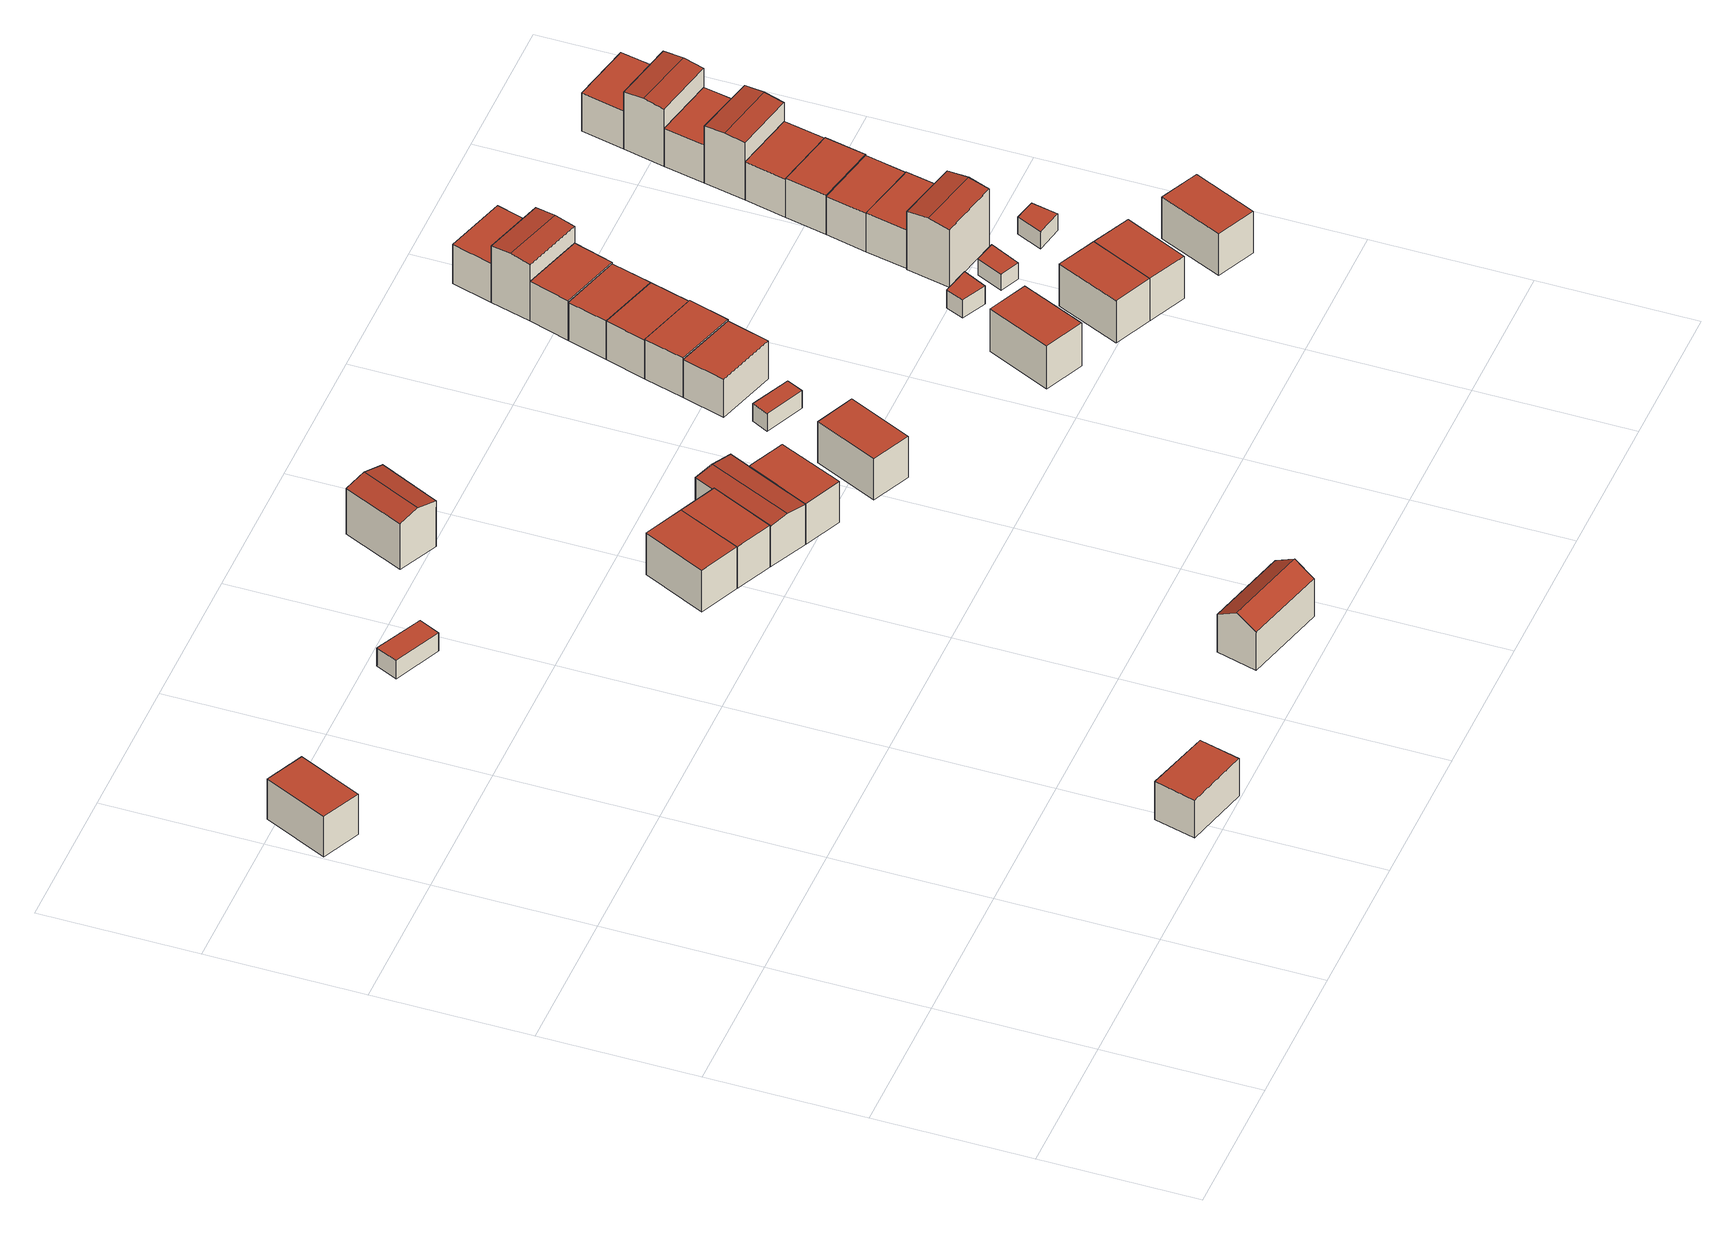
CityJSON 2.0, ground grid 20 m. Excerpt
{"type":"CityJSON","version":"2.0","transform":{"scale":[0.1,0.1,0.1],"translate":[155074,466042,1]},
"CityObjects":{
"building1":{"type":"Building","attributes":{"b3_bag_bag_overlap":0,"b3_bouwlagen":2,"b3_dak_type":"slanted","b3_extrusie":"standard","b3_h_dak_50p":8.14,"b3_h_dak_70p":8.32,"b3_h_dak_max":8.5,"b3_h_dak_min":7.8,"b3_h_maaiveld":2.26,"b3_is_glas_dak":false,"b3_kas_warenhuis":false,"b3_kwaliteitsindicator":true,"b3_mutatie_ahn3_ahn4":false,"b3_mutatie_ahn4_ahn5":false,"b3_n_nok":0,"b3_n_vlakken":1,"b3_opp_buitenmuur":62.59,"b3_opp_dak_plat":0,"b3_opp_dak_schuin":49.24,"b3_opp_grond":48.7,"b3_opp_scheidingsmuur":107.03,"b3_rmse_lod12":0.295,"b3_rmse_lod13":0.295,"b3_rmse_lod22":0.0292,"b3_t_run":22,"b3_val3dity_lod12":"[]","b3_val3dity_lod13":"[]","b3_val3dity_lod22":"[]","b3_volume_lod12":295.21,"b3_volume_lod13":295.21,"b3_volume_lod22":286.39,"geconstateerd":false,"oorspronkelijkbouwjaar":1991,"status":"Pand in gebruik"},"children":["building1-1"]},
"building1-1":{"type":"BuildingPart","parents":["building1"],"geometry":[{"type":"Solid","lod":"2.2","boundaries":[[[[0,1,2,3]],[[4,5,6,7]],[[7,6,1,0]],[[6,5,2,1]],[[5,4,3,2]],[[4,7,0,3]]]],"semantics":{"surfaces":[{"type":"GroundSurface"},{"type":"RoofSurface"},{"type":"WallSurface"}],"values":[[0,1,2,2,2,2]]}}]},
"building2":{"type":"Building","attributes":{"b3_bag_bag_overlap":0,"b3_bouwlagen":2,"b3_dak_type":"horizontal","b3_extrusie":"standard","b3_h_dak_50p":8.33,"b3_h_dak_70p":8.34,"b3_h_dak_max":8.47,"b3_h_dak_min":8.28,"b3_h_maaiveld":2.69,"b3_is_glas_dak":false,"b3_kas_warenhuis":false,"b3_kwaliteitsindicator":true,"b3_mutatie_ahn3_ahn4":false,"b3_mutatie_ahn4_ahn5":false,"b3_n_nok":0,"b3_n_vlakken":1,"b3_opp_buitenmuur":60.87,"b3_opp_dak_plat":46.8,"b3_opp_dak_schuin":0,"b3_opp_grond":46.8,"b3_opp_scheidingsmuur":97.75,"b3_rmse_lod12":0.0353,"b3_rmse_lod13":0.0353,"b3_rmse_lod22":0.0312,"b3_t_run":21,"b3_val3dity_lod12":"[]","b3_val3dity_lod13":"[]","b3_val3dity_lod22":"[]","b3_volume_lod12":264.15,"b3_volume_lod13":264.15,"b3_volume_lod22":263.79,"geconstateerd":false,"oorspronkelijkbouwjaar":1991,"status":"Pand in gebruik"},"children":["building2-1"]},
"building2-1":{"type":"BuildingPart","parents":["building2"],"geometry":[{"type":"Solid","lod":"2.2","boundaries":[[[[8,9,10,11]],[[12,13,14,15]],[[15,14,9,8]],[[14,13,10,9]],[[13,12,11,10]],[[12,15,8,11]]]],"semantics":{"surfaces":[{"type":"GroundSurface"},{"type":"RoofSurface"},{"type":"WallSurface"}],"values":[[0,1,2,2,2,2]]}}]},
"building3":{"type":"Building","attributes":{"b3_dak_type":"horizontal","b3_extrusie":"standard","b3_h_dak_50p":4.75,"b3_h_dak_70p":4.76,"b3_h_dak_max":4.84,"b3_h_dak_min":4.72,"b3_h_maaiveld":2.13,"b3_is_glas_dak":false,"b3_kas_warenhuis":false,"b3_kwaliteitsindicator":true,"b3_mutatie_ahn3_ahn4":false,"b3_mutatie_ahn4_ahn5":false,"b3_n_nok":0,"b3_n_vlakken":1,"b3_opp_buitenmuur":51.09,"b3_opp_dak_plat":20.41,"b3_opp_dak_schuin":0,"b3_opp_grond":20.41,"b3_opp_scheidingsmuur":0,"b3_rmse_lod12":0.0254,"b3_rmse_lod13":0.0254,"b3_rmse_lod22":0.0252,"b3_t_run":16,"b3_val3dity_lod12":"[]","b3_val3dity_lod13":"[]","b3_val3dity_lod22":"[]","b3_volume_lod12":53.44,"b3_volume_lod13":53.44,"b3_volume_lod22":53.44,"geconstateerd":false,"oorspronkelijkbouwjaar":1991,"status":"Pand in gebruik"},"children":["building3-1"]},
"building3-1":{"type":"BuildingPart","parents":["building3"],"geometry":[{"type":"Solid","lod":"2.2","boundaries":[[[[16,17,18,19]],[[20,21,22,23]],[[23,22,17,16]],[[22,21,18,17]],[[21,20,19,18]],[[20,23,16,19]]]],"semantics":{"surfaces":[{"type":"GroundSurface"},{"type":"RoofSurface"},{"type":"WallSurface"}],"values":[[0,1,2,2,2,2]]}}]},
"building4":{"type":"Building","attributes":{"b3_bag_bag_overlap":0,"b3_bouwlagen":2,"b3_dak_type":"slanted","b3_extrusie":"standard","b3_h_dak_50p":8.29,"b3_h_dak_70p":8.31,"b3_h_dak_max":8.49,"b3_h_dak_min":5.63,"b3_h_maaiveld":2.7,"b3_is_glas_dak":false,"b3_kas_warenhuis":false,"b3_kwaliteitsindicator":true,"b3_mutatie_ahn3_ahn4":false,"b3_mutatie_ahn4_ahn5":false,"b3_n_nok":0,"b3_n_vlakken":3,"b3_opp_buitenmuur":68.2,"b3_opp_dak_plat":47.61,"b3_opp_dak_schuin":12.89,"b3_opp_grond":60.48,"b3_opp_scheidingsmuur":105.16,"b3_rmse_lod12":1.32,"b3_rmse_lod13":1.32,"b3_rmse_lod22":0.642,"b3_t_run":25,"b3_val3dity_lod12":"[]","b3_val3dity_lod13":"[]","b3_val3dity_lod22":"[]","b3_volume_lod12":339.07,"b3_volume_lod13":339.07,"b3_volume_lod22":305.92,"geconstateerd":false,"oorspronkelijkbouwjaar":1991,"status":"Pand in gebruik"},"children":["building4-1"]},
"building4-1":{"type":"BuildingPart","parents":["building4"],"geometry":[{"type":"Solid","lod":"2.2","boundaries":[[[[24,25,26,27]],[[28,29,30,25,24]],[[31,30,29,32]],[[30,31,26,25]],[[31,32,33,27,26]],[[28,33,32,29]],[[33,28,24,27]]]],"semantics":{"surfaces":[{"type":"GroundSurface"},{"type":"WallSurface"},{"type":"RoofSurface"}],"values":[[0,1,2,1,1,2,1]]}}]},
"building5":{"type":"Building","attributes":{"b3_bag_bag_overlap":0,"b3_bouwlagen":2,"b3_dak_type":"slanted","b3_extrusie":"standard","b3_h_dak_50p":8.2,"b3_h_dak_70p":8.39,"b3_h_dak_max":8.54,"b3_h_dak_min":7.79,"b3_h_maaiveld":2.16,"b3_is_glas_dak":false,"b3_kas_warenhuis":false,"b3_kwaliteitsindicator":true,"b3_mutatie_ahn3_ahn4":false,"b3_mutatie_ahn4_ahn5":false,"b3_n_nok":0,"b3_n_vlakken":1,"b3_opp_buitenmuur":67.1,"b3_opp_dak_plat":0,"b3_opp_dak_schuin":50.28,"b3_opp_grond":49.71,"b3_opp_scheidingsmuur":107.49,"b3_rmse_lod12":0.428,"b3_rmse_lod13":0.428,"b3_rmse_lod22":0.266,"b3_t_run":19,"b3_val3dity_lod12":"[]","b3_val3dity_lod13":"[]","b3_val3dity_lod22":"[]","b3_volume_lod12":309.57,"b3_volume_lod13":309.57,"b3_volume_lod22":299.07,"geconstateerd":false,"oorspronkelijkbouwjaar":1991,"status":"Pand in gebruik"},"children":["building5-1"]},
"building5-1":{"type":"BuildingPart","parents":["building5"],"geometry":[{"type":"Solid","lod":"2.2","boundaries":[[[[34,35,36,37]],[[38,39,40,41]],[[41,40,35,34]],[[40,39,36,35]],[[39,38,37,36]],[[38,41,34,37]]]],"semantics":{"surfaces":[{"type":"GroundSurface"},{"type":"RoofSurface"},{"type":"WallSurface"}],"values":[[0,1,2,2,2,2]]}}]},
"building6":{"type":"Building","attributes":{"b3_bag_bag_overlap":0,"b3_bouwlagen":3,"b3_dak_type":"slanted","b3_extrusie":"standard","b3_h_dak_50p":8.23,"b3_h_dak_70p":8.41,"b3_h_dak_max":8.54,"b3_h_dak_min":7.8,"b3_h_maaiveld":2.17,"b3_is_glas_dak":false,"b3_kas_warenhuis":false,"b3_kwaliteitsindicator":true,"b3_mutatie_ahn3_ahn4":false,"b3_mutatie_ahn4_ahn5":false,"b3_n_nok":0,"b3_n_vlakken":1,"b3_opp_buitenmuur":64.59,"b3_opp_dak_plat":0,"b3_opp_dak_schuin":47.58,"b3_opp_grond":47.03,"b3_opp_scheidingsmuur":106.93,"b3_rmse_lod12":0.359,"b3_rmse_lod13":0.359,"b3_rmse_lod22":0.186,"b3_t_run":17,"b3_val3dity_lod12":"[]","b3_val3dity_lod13":"[]","b3_val3dity_lod22":"[]","b3_volume_lod12":292.81,"b3_volume_lod13":292.81,"b3_volume_lod22":283.72,"geconstateerd":false,"oorspronkelijkbouwjaar":1991,"status":"Pand in gebruik"},"children":["building6-1"]},
"building6-1":{"type":"BuildingPart","parents":["building6"],"geometry":[{"type":"Solid","lod":"2.2","boundaries":[[[[37,36,42,43]],[[44,45,39,38]],[[38,39,36,37]],[[39,45,42,36]],[[45,44,43,42]],[[44,38,37,43]]]],"semantics":{"surfaces":[{"type":"GroundSurface"},{"type":"RoofSurface"},{"type":"WallSurface"}],"values":[[0,1,2,2,2,2]]}}]},
"building7":{"type":"Building","attributes":{"b3_bag_bag_overlap":0,"b3_bouwlagen":2,"b3_dak_type":"slanted","b3_extrusie":"standard","b3_h_dak_50p":8.54,"b3_h_dak_70p":8.92,"b3_h_dak_max":9.45,"b3_h_dak_min":7.71,"b3_h_maaiveld":2.12,"b3_h_nok":9.46,"b3_is_glas_dak":false,"b3_kas_warenhuis":false,"b3_kwaliteitsindicator":true,"b3_mutatie_ahn3_ahn4":false,"b3_mutatie_ahn4_ahn5":false,"b3_n_nok":2,"b3_n_vlakken":3,"b3_opp_buitenmuur":122.4,"b3_opp_dak_plat":0,"b3_opp_dak_schuin":52.86,"b3_opp_grond":49.01,"b3_opp_scheidingsmuur":54.81,"b3_rmse_lod12":0.735,"b3_rmse_lod13":0.735,"b3_rmse_lod22":0.0723,"b3_t_run":21,"b3_val3dity_lod12":"[]","b3_val3dity_lod13":"[]","b3_val3dity_lod22":"[]","b3_volume_lod12":333.35,"b3_volume_lod13":333.35,"b3_volume_lod22":312.24,"geconstateerd":false,"oorspronkelijkbouwjaar":1990,"status":"Pand in gebruik"},"children":["building7-1"]},
"building7-1":{"type":"BuildingPart","parents":["building7"],"geometry":[{"type":"Solid","lod":"2.2","boundaries":[[[[46,47,48,49]],[[50,51,52,53]],[[51,50,47,46]],[[50,53,54,48,47]],[[55,54,53,52]],[[54,55,49,48]],[[55,52,51,46,49]]]],"semantics":{"surfaces":[{"type":"GroundSurface"},{"type":"RoofSurface"},{"type":"WallSurface"}],"values":[[0,1,2,2,1,2,2]]}}]},
"building8":{"type":"Building","attributes":{"b3_bag_bag_overlap":0,"b3_bouwlagen":3,"b3_dak_type":"slanted","b3_extrusie":"standard","b3_h_dak_50p":7.98,"b3_h_dak_70p":8.24,"b3_h_dak_max":8.47,"b3_h_dak_min":5.21,"b3_h_maaiveld":2.21,"b3_is_glas_dak":false,"b3_kas_warenhuis":false,"b3_kwaliteitsindicator":true,"b3_mutatie_ahn3_ahn4":false,"b3_mutatie_ahn4_ahn5":false,"b3_n_nok":0,"b3_n_vlakken":2,"b3_opp_buitenmuur":85.32,"b3_opp_dak_plat":0,"b3_opp_dak_schuin":67.14,"b3_opp_grond":66.56,"b3_opp_scheidingsmuur":105.96,"b3_rmse_lod12":1.4,"b3_rmse_lod13":1.4,"b3_rmse_lod22":0.105,"b3_t_run":36,"b3_val3dity_lod12":"[]","b3_val3dity_lod13":"[]","b3_val3dity_lod22":"[]","b3_volume_lod12":400.56,"b3_volume_lod13":400.56,"b3_volume_lod22":351.81,"geconstateerd":false,"oorspronkelijkbouwjaar":1991,"status":"Pand in gebruik"},"children":["building8-1"]},
"building8-1":{"type":"BuildingPart","parents":["building8"],"geometry":[{"type":"Solid","lod":"2.2","boundaries":[[[[56,57,58,43]],[[59,60,61,57,56]],[[62,61,60,63]],[[61,62,58,57]],[[62,63,64,43,58]],[[59,64,63,60]],[[64,59,56,43]]]],"semantics":{"surfaces":[{"type":"GroundSurface"},{"type":"WallSurface"},{"type":"RoofSurface"}],"values":[[0,1,2,1,1,2,1]]}}]},
"building9":{"type":"Building","attributes":{"b3_bag_bag_overlap":0,"b3_bouwlagen":2,"b3_dak_type":"slanted","b3_extrusie":"standard","b3_h_dak_50p":8.12,"b3_h_dak_70p":8.31,"b3_h_dak_max":8.48,"b3_h_dak_min":7.79,"b3_h_maaiveld":2.19,"b3_is_glas_dak":false,"b3_kas_warenhuis":false,"b3_kwaliteitsindicator":true,"b3_mutatie_ahn3_ahn4":false,"b3_mutatie_ahn4_ahn5":false,"b3_n_nok":0,"b3_n_vlakken":1,"b3_opp_buitenmuur":63.52,"b3_opp_dak_plat":0,"b3_opp_dak_schuin":48.36,"b3_opp_grond":47.82,"b3_opp_scheidingsmuur":106.16,"b3_rmse_lod12":0.293,"b3_rmse_lod13":0.293,"b3_rmse_lod22":0.0272,"b3_t_run":22,"b3_val3dity_lod12":"[]","b3_val3dity_lod13":"[]","b3_val3dity_lod22":"[]","b3_volume_lod12":292.4,"b3_volume_lod13":292.4,"b3_volume_lod22":283.71,"geconstateerd":false,"oorspronkelijkbouwjaar":1991,"status":"Pand in gebruik"},"children":["building9-1"]},
"building9-1":{"type":"BuildingPart","parents":["building9"],"geometry":[{"type":"Solid","lod":"2.2","boundaries":[[[[65,66,58,67]],[[68,69,70,71]],[[71,70,66,65]],[[70,69,58,66]],[[69,68,67,58]],[[68,71,65,67]]]],"semantics":{"surfaces":[{"type":"GroundSurface"},{"type":"RoofSurface"},{"type":"WallSurface"}],"values":[[0,1,2,2,2,2]]}}]},
"building10":{"type":"Building","attributes":{"b3_bag_bag_overlap":0,"b3_bouwlagen":2,"b3_dak_type":"slanted","b3_extrusie":"standard","b3_h_dak_50p":8.12,"b3_h_dak_70p":8.31,"b3_h_dak_max":8.48,"b3_h_dak_min":7.8,"b3_h_maaiveld":2.25,"b3_is_glas_dak":false,"b3_kas_warenhuis":false,"b3_kwaliteitsindicator":true,"b3_mutatie_ahn3_ahn4":false,"b3_mutatie_ahn4_ahn5":false,"b3_n_nok":0,"b3_n_vlakken":2,"b3_opp_buitenmuur":64.3,"b3_opp_dak_plat":0,"b3_opp_dak_schuin":49.57,"b3_opp_grond":49.04,"b3_opp_scheidingsmuur":105.26,"b3_rmse_lod12":0.465,"b3_rmse_lod13":0.465,"b3_rmse_lod22":0.445,"b3_t_run":22,"b3_val3dity_lod12":"[]","b3_val3dity_lod13":"[]","b3_val3dity_lod22":"[]","b3_volume_lod12":297.04,"b3_volume_lod13":297.04,"b3_volume_lod22":287.96,"geconstateerd":false,"oorspronkelijkbouwjaar":1991,"status":"Pand in gebruik"},"children":["building10-1"]},
"building10-1":{"type":"BuildingPart","parents":["building10"],"geometry":[{"type":"Solid","lod":"2.2","boundaries":[[[[72,73,74,75]],[[76,77,78,79]],[[79,78,73,72]],[[78,77,74,73]],[[77,76,75,74]],[[76,79,72,75]]]],"semantics":{"surfaces":[{"type":"GroundSurface"},{"type":"RoofSurface"},{"type":"WallSurface"}],"values":[[0,1,2,2,2,2]]}}]},
"building11":{"type":"Building","attributes":{"b3_bag_bag_overlap":0,"b3_dak_type":"horizontal","b3_extrusie":"standard","b3_h_dak_50p":4.59,"b3_h_dak_70p":4.62,"b3_h_dak_max":4.7,"b3_h_dak_min":4.49,"b3_h_maaiveld":2.02,"b3_is_glas_dak":false,"b3_kas_warenhuis":false,"b3_kwaliteitsindicator":true,"b3_mutatie_ahn3_ahn4":false,"b3_mutatie_ahn4_ahn5":false,"b3_n_nok":0,"b3_n_vlakken":1,"b3_opp_buitenmuur":34.35,"b3_opp_dak_plat":0,"b3_opp_dak_schuin":12.72,"b3_opp_grond":12.7,"b3_opp_scheidingsmuur":5.76,"b3_rmse_lod12":0.0528,"b3_rmse_lod13":0.0528,"b3_rmse_lod22":0.0264,"b3_t_run":10,"b3_val3dity_lod12":"[]","b3_val3dity_lod13":"[]","b3_val3dity_lod22":"[]","b3_volume_lod12":32.86,"b3_volume_lod13":32.86,"b3_volume_lod22":32.54,"geconstateerd":false,"oorspronkelijkbouwjaar":1991,"status":"Pand in gebruik"},"children":["building11-1"]},
"building11-1":{"type":"BuildingPart","parents":["building11"],"geometry":[{"type":"Solid","lod":"2.2","boundaries":[[[[80,81,82,83]],[[84,85,86,87]],[[87,86,81,80]],[[86,85,82,81]],[[85,84,83,82]],[[84,87,80,83]]]],"semantics":{"surfaces":[{"type":"GroundSurface"},{"type":"RoofSurface"},{"type":"WallSurface"}],"values":[[0,1,2,2,2,2]]}}]},
"building12":{"type":"Building","attributes":{"b3_bag_bag_overlap":0,"b3_bouwlagen":2,"b3_dak_type":"horizontal","b3_extrusie":"standard","b3_h_dak_50p":7.66,"b3_h_dak_70p":7.68,"b3_h_dak_max":7.81,"b3_h_dak_min":7.62,"b3_h_maaiveld":2.03,"b3_is_glas_dak":false,"b3_kas_warenhuis":false,"b3_kwaliteitsindicator":true,"b3_mutatie_ahn3_ahn4":false,"b3_mutatie_ahn4_ahn5":false,"b3_n_nok":0,"b3_n_vlakken":1,"b3_opp_buitenmuur":111.02,"b3_opp_dak_plat":47.03,"b3_opp_dak_schuin":0,"b3_opp_grond":47.03,"b3_opp_scheidingsmuur":46.38,"b3_rmse_lod12":0.0478,"b3_rmse_lod13":0.0478,"b3_rmse_lod22":0.0465,"b3_t_run":24,"b3_val3dity_lod12":"[]","b3_val3dity_lod13":"[]","b3_val3dity_lod22":"[]","b3_volume_lod12":265.4,"b3_volume_lod13":265.4,"b3_volume_lod22":265.22,"geconstateerd":false,"oorspronkelijkbouwjaar":1991,"status":"Pand in gebruik"},"children":["building12-1"]},
"building12-1":{"type":"BuildingPart","parents":["building12"],"geometry":[{"type":"Solid","lod":"2.2","boundaries":[[[[88,89,90,91]],[[92,93,94,95]],[[95,94,89,88]],[[94,93,90,89]],[[93,92,91,90]],[[92,95,88,91]]]],"semantics":{"surfaces":[{"type":"GroundSurface"},{"type":"RoofSurface"},{"type":"WallSurface"}],"values":[[0,1,2,2,2,2]]}}]},
"building13":{"type":"Building","attributes":{"b3_bag_bag_overlap":0,"b3_bouwlagen":2,"b3_dak_type":"horizontal","b3_extrusie":"standard","b3_h_dak_50p":7.78,"b3_h_dak_70p":7.86,"b3_h_dak_max":8.01,"b3_h_dak_min":7.68,"b3_h_maaiveld":2.05,"b3_is_glas_dak":false,"b3_kas_warenhuis":false,"b3_kwaliteitsindicator":true,"b3_mutatie_ahn3_ahn4":false,"b3_mutatie_ahn4_ahn5":false,"b3_n_nok":0,"b3_n_vlakken":1,"b3_opp_buitenmuur":64.44,"b3_opp_dak_plat":44.63,"b3_opp_dak_schuin":0,"b3_opp_grond":44.62,"b3_opp_scheidingsmuur":92.88,"b3_rmse_lod12":0.105,"b3_rmse_lod13":0.105,"b3_rmse_lod22":0.0845,"b3_t_run":27,"b3_val3dity_lod12":"[]","b3_val3dity_lod13":"[]","b3_val3dity_lod22":"[]","b3_volume_lod12":259.1,"b3_volume_lod13":259.1,"b3_volume_lod22":256.9,"geconstateerd":false,"oorspronkelijkbouwjaar":1991,"status":"Pand in gebruik"},"children":["building13-1"]},
"building13-1":{"type":"BuildingPart","parents":["building13"],"geometry":[{"type":"Solid","lod":"2.2","boundaries":[[[[96,97,91,90]],[[98,99,100,101]],[[101,100,97,96]],[[100,99,91,97]],[[99,98,90,91]],[[98,101,96,90]]]],"semantics":{"surfaces":[{"type":"GroundSurface"},{"type":"RoofSurface"},{"type":"WallSurface"}],"values":[[0,1,2,2,2,2]]}}]},
"building14":{"type":"Building","attributes":{"b3_bag_bag_overlap":0,"b3_bouwlagen":2,"b3_dak_type":"horizontal","b3_extrusie":"standard","b3_h_dak_50p":7.66,"b3_h_dak_70p":7.67,"b3_h_dak_max":7.93,"b3_h_dak_min":7.62,"b3_h_maaiveld":2.04,"b3_is_glas_dak":false,"b3_kas_warenhuis":false,"b3_kwaliteitsindicator":true,"b3_mutatie_ahn3_ahn4":false,"b3_mutatie_ahn4_ahn5":false,"b3_n_nok":0,"b3_n_vlakken":1,"b3_opp_buitenmuur":61.03,"b3_opp_dak_plat":44.62,"b3_opp_dak_schuin":0,"b3_opp_grond":44.62,"b3_opp_scheidingsmuur":93.01,"b3_rmse_lod12":0.0729,"b3_rmse_lod13":0.0729,"b3_rmse_lod22":0.0718,"b3_t_run":20,"b3_val3dity_lod12":"[]","b3_val3dity_lod13":"[]","b3_val3dity_lod22":"[]","b3_volume_lod12":251.27,"b3_volume_lod13":251.27,"b3_volume_lod22":251.55,"geconstateerd":false,"oorspronkelijkbouwjaar":1991,"status":"Pand in gebruik"},"children":["building14-1"]},
"building14-1":{"type":"BuildingPart","parents":["building14"],"geometry":[{"type":"Solid","lod":"2.2","boundaries":[[[[97,96,102,103]],[[104,105,106,107]],[[107,106,96,97]],[[106,105,102,96]],[[105,104,103,102]],[[104,107,97,103]]]],"semantics":{"surfaces":[{"type":"GroundSurface"},{"type":"RoofSurface"},{"type":"WallSurface"}],"values":[[0,1,2,2,2,2]]}}]},
"building15":{"type":"Building","attributes":{"b3_bag_bag_overlap":0,"b3_bouwlagen":2,"b3_dak_type":"slanted","b3_extrusie":"standard","b3_h_dak_50p":8.22,"b3_h_dak_70p":8.41,"b3_h_dak_max":8.59,"b3_h_dak_min":7.91,"b3_h_maaiveld":2,"b3_is_glas_dak":false,"b3_kas_warenhuis":false,"b3_kwaliteitsindicator":true,"b3_mutatie_ahn3_ahn4":false,"b3_mutatie_ahn4_ahn5":false,"b3_n_nok":0,"b3_n_vlakken":1,"b3_opp_buitenmuur":122.69,"b3_opp_dak_plat":0,"b3_opp_dak_schuin":50.34,"b3_opp_grond":49.81,"b3_opp_scheidingsmuur":58.11,"b3_rmse_lod12":0.327,"b3_rmse_lod13":0.327,"b3_rmse_lod22":0.137,"b3_t_run":28,"b3_val3dity_lod12":"[]","b3_val3dity_lod13":"[]","b3_val3dity_lod22":"[]","b3_volume_lod12":319.19,"b3_volume_lod13":319.19,"b3_volume_lod22":310.1,"geconstateerd":false,"oorspronkelijkbouwjaar":1991,"status":"Pand in gebruik"},"children":["building15-1"]},
"building15-1":{"type":"BuildingPart","parents":["building15"],"geometry":[{"type":"Solid","lod":"2.2","boundaries":[[[[108,109,110,111]],[[112,113,114,115]],[[115,114,109,108]],[[114,113,110,109]],[[113,112,111,110]],[[112,115,108,111]]]],"semantics":{"surfaces":[{"type":"GroundSurface"},{"type":"RoofSurface"},{"type":"WallSurface"}],"values":[[0,1,2,2,2,2]]}}]},
"building16":{"type":"Building","attributes":{"b3_bag_bag_overlap":0,"b3_bouwlagen":2,"b3_dak_type":"horizontal","b3_extrusie":"standard","b3_h_dak_50p":7.65,"b3_h_dak_70p":7.67,"b3_h_dak_max":7.92,"b3_h_dak_min":7.61,"b3_h_maaiveld":2.03,"b3_is_glas_dak":false,"b3_kas_warenhuis":false,"b3_kwaliteitsindicator":true,"b3_mutatie_ahn3_ahn4":false,"b3_mutatie_ahn4_ahn5":false,"b3_n_nok":0,"b3_n_vlakken":1,"b3_opp_buitenmuur":61.07,"b3_opp_dak_plat":44.61,"b3_opp_dak_schuin":0,"b3_opp_grond":44.61,"b3_opp_scheidingsmuur":93.17,"b3_rmse_lod12":0.0694,"b3_rmse_lod13":0.0694,"b3_rmse_lod22":0.0676,"b3_t_run":26,"b3_val3dity_lod12":"[]","b3_val3dity_lod13":"[]","b3_val3dity_lod22":"[]","b3_volume_lod12":251.65,"b3_volume_lod13":251.65,"b3_volume_lod22":251.91,"geconstateerd":false,"oorspronkelijkbouwjaar":1991,"status":"Pand in gebruik"},"children":["building16-1"]},
"building16-1":{"type":"BuildingPart","parents":["building16"],"geometry":[{"type":"Solid","lod":"2.2","boundaries":[[[[116,117,103,102]],[[105,104,118,119]],[[119,118,117,116]],[[118,104,103,117]],[[104,105,102,103]],[[105,119,116,102]]]],"semantics":{"surfaces":[{"type":"GroundSurface"},{"type":"RoofSurface"},{"type":"WallSurface"}],"values":[[0,1,2,2,2,2]]}}]},
"building17":{"type":"Building","attributes":{"b3_bag_bag_overlap":0,"b3_bouwlagen":2,"b3_dak_type":"slanted","b3_extrusie":"standard","b3_h_dak_50p":7.85,"b3_h_dak_70p":7.91,"b3_h_dak_max":8.02,"b3_h_dak_min":7.7,"b3_h_maaiveld":2.03,"b3_is_glas_dak":false,"b3_kas_warenhuis":false,"b3_kwaliteitsindicator":true,"b3_mutatie_ahn3_ahn4":false,"b3_mutatie_ahn4_ahn5":false,"b3_n_nok":0,"b3_n_vlakken":2,"b3_opp_buitenmuur":64.3,"b3_opp_dak_plat":44.62,"b3_opp_dak_schuin":0,"b3_opp_grond":44.62,"b3_opp_scheidingsmuur":94.64,"b3_rmse_lod12":0.59,"b3_rmse_lod13":0.59,"b3_rmse_lod22":0.596,"b3_t_run":19,"b3_val3dity_lod12":"[]","b3_val3dity_lod13":"[]","b3_val3dity_lod22":"[]","b3_volume_lod12":261.8,"b3_volume_lod13":261.8,"b3_volume_lod22":259.47,"geconstateerd":false,"oorspronkelijkbouwjaar":1991,"status":"Pand in gebruik"},"children":["building17-1"]},
"building17-1":{"type":"BuildingPart","parents":["building17"],"geometry":[{"type":"Solid","lod":"2.2","boundaries":[[[[117,116,120,121]],[[122,123,124,125]],[[125,124,116,117]],[[124,123,120,116]],[[123,122,121,120]],[[122,125,117,121]]]],"semantics":{"surfaces":[{"type":"GroundSurface"},{"type":"RoofSurface"},{"type":"WallSurface"}],"values":[[0,1,2,2,2,2]]}}]},
"building18":{"type":"Building","attributes":{"b3_bag_bag_overlap":0,"b3_bouwlagen":3,"b3_dak_type":"multiple horizontal","b3_extrusie":"standard","b3_h_dak_50p":10.39,"b3_h_dak_70p":10.42,"b3_h_dak_max":10.59,"b3_h_dak_min":7.75,"b3_h_maaiveld":2.02,"b3_is_glas_dak":false,"b3_kas_warenhuis":false,"b3_kwaliteitsindicator":true,"b3_mutatie_ahn3_ahn4":false,"b3_mutatie_ahn4_ahn5":false,"b3_n_nok":0,"b3_n_vlakken":2,"b3_opp_buitenmuur":119.84,"b3_opp_dak_plat":44.62,"b3_opp_dak_schuin":0,"b3_opp_grond":44.62,"b3_opp_scheidingsmuur":95.18,"b3_rmse_lod12":1.64,"b3_rmse_lod13":1.64,"b3_rmse_lod22":0.0738,"b3_t_run":21,"b3_val3dity_lod12":"[]","b3_val3dity_lod13":"[]","b3_val3dity_lod22":"[]","b3_volume_lod12":374.34,"b3_volume_lod13":374.34,"b3_volume_lod22":333.84,"geconstateerd":false,"oorspronkelijkbouwjaar":1991,"status":"Pand in gebruik"},"children":["building18-1"]},
"building18-1":{"type":"BuildingPart","parents":["building18"],"geometry":[{"type":"Solid","lod":"2.2","boundaries":[[[[121,120,126,127]],[[128,129,130,131]],[[129,128,120,121]],[[128,131,132,126,120]],[[133,132,131,130]],[[132,133,127,126]],[[133,130,129,121,127]]]],"semantics":{"surfaces":[{"type":"GroundSurface"},{"type":"RoofSurface"},{"type":"WallSurface"}],"values":[[0,1,2,2,1,2,2]]}}]},
"building19":{"type":"Building","attributes":{"b3_bag_bag_overlap":0,"b3_bouwlagen":2,"b3_dak_type":"slanted","b3_extrusie":"standard","b3_h_dak_50p":8.23,"b3_h_dak_70p":8.42,"b3_h_dak_max":8.59,"b3_h_dak_min":7.9,"b3_h_maaiveld":2.1,"b3_is_glas_dak":false,"b3_kas_warenhuis":false,"b3_kwaliteitsindicator":true,"b3_mutatie_ahn3_ahn4":false,"b3_mutatie_ahn4_ahn5":false,"b3_n_nok":0,"b3_n_vlakken":1,"b3_opp_buitenmuur":66.91,"b3_opp_dak_plat":0,"b3_opp_dak_schuin":48.99,"b3_opp_grond":48.45,"b3_opp_scheidingsmuur":109.5,"b3_rmse_lod12":0.298,"b3_rmse_lod13":0.298,"b3_rmse_lod22":0.0519,"b3_t_run":22,"b3_val3dity_lod12":"[]","b3_val3dity_lod13":"[]","b3_val3dity_lod22":"[]","b3_volume_lod12":305.96,"b3_volume_lod13":305.96,"b3_volume_lod22":297.34,"geconstateerd":false,"oorspronkelijkbouwjaar":1991,"status":"Pand in gebruik"},"children":["building19-1"]},
"building19-1":{"type":"BuildingPart","parents":["building19"],"geometry":[{"type":"Solid","lod":"2.2","boundaries":[[[[134,135,136,137]],[[138,139,140,141]],[[141,140,135,134]],[[140,139,136,135]],[[139,138,137,136]],[[138,141,134,137]]]],"semantics":{"surfaces":[{"type":"GroundSurface"},{"type":"RoofSurface"},{"type":"WallSurface"}],"values":[[0,1,2,2,2,2]]}}]},
"building20":{"type":"Building","attributes":{"b3_dak_type":"horizontal","b3_extrusie":"standard","b3_h_dak_50p":4.62,"b3_h_dak_70p":4.64,"b3_h_dak_max":4.69,"b3_h_dak_min":4.56,"b3_h_maaiveld":1.9,"b3_is_glas_dak":false,"b3_kas_warenhuis":false,"b3_kwaliteitsindicator":true,"b3_mutatie_ahn3_ahn4":false,"b3_mutatie_ahn4_ahn5":false,"b3_n_nok":0,"b3_n_vlakken":1,"b3_opp_buitenmuur":35.38,"b3_opp_dak_plat":10.33,"b3_opp_dak_schuin":0,"b3_opp_grond":10.33,"b3_opp_scheidingsmuur":0,"b3_rmse_lod12":0.0388,"b3_rmse_lod13":0.0388,"b3_rmse_lod22":0.0377,"b3_t_run":10,"b3_val3dity_lod12":"[]","b3_val3dity_lod13":"[]","b3_val3dity_lod22":"[]","b3_volume_lod12":28.19,"b3_volume_lod13":28.19,"b3_volume_lod22":28.08,"geconstateerd":false,"oorspronkelijkbouwjaar":1999,"status":"Pand in gebruik"},"children":["building20-1"]},
"building20-1":{"type":"BuildingPart","parents":["building20"],"geometry":[{"type":"Solid","lod":"2.2","boundaries":[[[[142,143,144,145]],[[146,147,148,149]],[[149,148,143,142]],[[148,147,144,143]],[[147,146,145,144]],[[146,149,142,145]]]],"semantics":{"surfaces":[{"type":"GroundSurface"},{"type":"RoofSurface"},{"type":"WallSurface"}],"values":[[0,1,2,2,2,2]]}}]},
"building21":{"type":"Building","attributes":{"b3_bag_bag_overlap":0,"b3_bouwlagen":2,"b3_dak_type":"slanted","b3_extrusie":"standard","b3_h_dak_50p":7.75,"b3_h_dak_70p":7.76,"b3_h_dak_max":7.92,"b3_h_dak_min":7.69,"b3_h_maaiveld":2.03,"b3_is_glas_dak":false,"b3_kas_warenhuis":false,"b3_kwaliteitsindicator":true,"b3_mutatie_ahn3_ahn4":false,"b3_mutatie_ahn4_ahn5":false,"b3_n_nok":0,"b3_n_vlakken":2,"b3_opp_buitenmuur":61.89,"b3_opp_dak_plat":44.62,"b3_opp_dak_schuin":0,"b3_opp_grond":44.62,"b3_opp_scheidingsmuur":94.51,"b3_rmse_lod12":0.878,"b3_rmse_lod13":0.878,"b3_rmse_lod22":0.883,"b3_t_run":26,"b3_val3dity_lod12":"[]","b3_val3dity_lod13":"[]","b3_val3dity_lod22":"[]","b3_volume_lod12":255.74,"b3_volume_lod13":255.74,"b3_volume_lod22":255.38,"geconstateerd":false,"oorspronkelijkbouwjaar":1991,"status":"Pand in gebruik"},"children":["building21-1"]},
"building21-1":{"type":"BuildingPart","parents":["building21"],"geometry":[{"type":"Solid","lod":"2.2","boundaries":[[[[150,151,127,126]],[[152,153,154,155]],[[155,154,151,150]],[[154,153,127,151]],[[153,152,126,127]],[[152,155,150,126]]]],"semantics":{"surfaces":[{"type":"GroundSurface"},{"type":"RoofSurface"},{"type":"WallSurface"}],"values":[[0,1,2,2,2,2]]}}]},
"building22":{"type":"Building","attributes":{"b3_bag_bag_overlap":0,"b3_bouwlagen":2,"b3_dak_type":"slanted","b3_extrusie":"standard","b3_h_dak_50p":8.24,"b3_h_dak_70p":8.44,"b3_h_dak_max":8.59,"b3_h_dak_min":7.91,"b3_h_maaiveld":2.11,"b3_is_glas_dak":false,"b3_kas_warenhuis":false,"b3_kwaliteitsindicator":true,"b3_mutatie_ahn3_ahn4":false,"b3_mutatie_ahn4_ahn5":false,"b3_n_nok":0,"b3_n_vlakken":1,"b3_opp_buitenmuur":67.06,"b3_opp_dak_plat":0,"b3_opp_dak_schuin":48.99,"b3_opp_grond":48.45,"b3_opp_scheidingsmuur":109.28,"b3_rmse_lod12":0.433,"b3_rmse_lod13":0.433,"b3_rmse_lod22":0.281,"b3_t_run":21,"b3_val3dity_lod12":"[]","b3_val3dity_lod13":"[]","b3_val3dity_lod22":"[]","b3_volume_lod12":306.26,"b3_volume_lod13":306.26,"b3_volume_lod22":297.26,"geconstateerd":false,"oorspronkelijkbouwjaar":1991,"status":"Pand in gebruik"},"children":["building22-1"]},
"building22-1":{"type":"BuildingPart","parents":["building22"],"geometry":[{"type":"Solid","lod":"2.2","boundaries":[[[[137,136,156,157]],[[158,159,139,138]],[[138,139,136,137]],[[139,159,156,136]],[[159,158,157,156]],[[158,138,137,157]]]],"semantics":{"surfaces":[{"type":"GroundSurface"},{"type":"RoofSurface"},{"type":"WallSurface"}],"values":[[0,1,2,2,2,2]]}}]},
"building23":{"type":"Building","attributes":{"b3_dak_type":"horizontal","b3_extrusie":"standard","b3_h_dak_50p":4.53,"b3_h_dak_70p":4.55,"b3_h_dak_max":4.6,"b3_h_dak_min":4.47,"b3_h_maaiveld":2.09,"b3_is_glas_dak":false,"b3_kas_warenhuis":false,"b3_kwaliteitsindicator":true,"b3_mutatie_ahn3_ahn4":false,"b3_mutatie_ahn4_ahn5":false,"b3_n_nok":0,"b3_n_vlakken":1,"b3_opp_buitenmuur":33.72,"b3_opp_dak_plat":11.28,"b3_opp_dak_schuin":0,"b3_opp_grond":11.27,"b3_opp_scheidingsmuur":0,"b3_rmse_lod12":0.0342,"b3_rmse_lod13":0.0342,"b3_rmse_lod22":0.0204,"b3_t_run":7,"b3_val3dity_lod12":"[]","b3_val3dity_lod13":"[]","b3_val3dity_lod22":"[]","b3_volume_lod12":27.67,"b3_volume_lod13":27.67,"b3_volume_lod22":27.51,"geconstateerd":false,"oorspronkelijkbouwjaar":1999,"status":"Pand in gebruik"},"children":["building23-1"]},
"building23-1":{"type":"BuildingPart","parents":["building23"],"geometry":[{"type":"Solid","lod":"2.2","boundaries":[[[[160,161,162,163]],[[164,165,166,167]],[[167,166,161,160]],[[166,165,162,161]],[[165,164,163,162]],[[164,167,160,163]]]],"semantics":{"surfaces":[{"type":"GroundSurface"},{"type":"RoofSurface"},{"type":"WallSurface"}],"values":[[0,1,2,2,2,2]]}}]},
"building24":{"type":"Building","attributes":{"b3_bag_bag_overlap":0,"b3_bouwlagen":3,"b3_dak_type":"multiple horizontal","b3_extrusie":"standard","b3_h_dak_50p":10.42,"b3_h_dak_70p":10.46,"b3_h_dak_max":10.63,"b3_h_dak_min":7.64,"b3_h_maaiveld":1.94,"b3_is_glas_dak":false,"b3_kas_warenhuis":false,"b3_kwaliteitsindicator":true,"b3_mutatie_ahn3_ahn4":true,"b3_mutatie_ahn4_ahn5":false,"b3_n_nok":0,"b3_n_vlakken":2,"b3_opp_buitenmuur":181.32,"b3_opp_dak_plat":47.18,"b3_opp_dak_schuin":0,"b3_opp_grond":47.17,"b3_opp_scheidingsmuur":47.77,"b3_rmse_lod12":1.3,"b3_rmse_lod13":1.3,"b3_rmse_lod22":0.553,"b3_t_run":28,"b3_val3dity_lod12":"[]","b3_val3dity_lod13":"[]","b3_val3dity_lod22":"[]","b3_volume_lod12":401.94,"b3_volume_lod13":401.94,"b3_volume_lod22":376.71,"geconstateerd":false,"oorspronkelijkbouwjaar":1991,"status":"Pand in gebruik"},"children":["building24-1"]},
"building24-1":{"type":"BuildingPart","parents":["building24"],"geometry":[{"type":"Solid","lod":"2.2","boundaries":[[[[168,169,170,171]],[[172,173,174,175]],[[173,172,169,168]],[[172,175,176,170,169]],[[177,176,175,174]],[[176,177,171,170]],[[177,174,173,168,171]]]],"semantics":{"surfaces":[{"type":"GroundSurface"},{"type":"RoofSurface"},{"type":"WallSurface"}],"values":[[0,1,2,2,1,2,2]]}}]},
"building25":{"type":"Building","attributes":{"b3_bag_bag_overlap":0,"b3_bouwlagen":2,"b3_dak_type":"horizontal","b3_extrusie":"standard","b3_h_dak_50p":7.73,"b3_h_dak_70p":7.8,"b3_h_dak_max":7.95,"b3_h_dak_min":7.63,"b3_h_maaiveld":1.96,"b3_is_glas_dak":false,"b3_kas_warenhuis":false,"b3_kwaliteitsindicator":true,"b3_mutatie_ahn3_ahn4":false,"b3_mutatie_ahn4_ahn5":false,"b3_n_nok":0,"b3_n_vlakken":1,"b3_opp_buitenmuur":63.2,"b3_opp_dak_plat":44.69,"b3_opp_dak_schuin":0,"b3_opp_grond":44.68,"b3_opp_scheidingsmuur":95.25,"b3_rmse_lod12":0.0932,"b3_rmse_lod13":0.0932,"b3_rmse_lod22":0.0822,"b3_t_run":25,"b3_val3dity_lod12":"[]","b3_val3dity_lod13":"[]","b3_val3dity_lod22":"[]","b3_volume_lod12":260.42,"b3_volume_lod13":260.42,"b3_volume_lod22":258.9,"geconstateerd":false,"oorspronkelijkbouwjaar":1991,"status":"Pand in gebruik"},"children":["building25-1"]},
"building25-1":{"type":"BuildingPart","parents":["building25"],"geometry":[{"type":"Solid","lod":"2.2","boundaries":[[[[178,179,180,181]],[[182,183,184,185]],[[185,184,179,178]],[[184,183,180,179]],[[183,182,181,180]],[[182,185,178,181]]]],"semantics":{"surfaces":[{"type":"GroundSurface"},{"type":"RoofSurface"},{"type":"WallSurface"}],"values":[[0,1,2,2,2,2]]}}]},
"building26":{"type":"Building","attributes":{"b3_bag_bag_overlap":0,"b3_bouwlagen":2,"b3_dak_type":"slanted","b3_extrusie":"standard","b3_h_dak_50p":8.26,"b3_h_dak_70p":8.44,"b3_h_dak_max":8.63,"b3_h_dak_min":7.91,"b3_h_maaiveld":2.2,"b3_is_glas_dak":false,"b3_kas_warenhuis":false,"b3_kwaliteitsindicator":true,"b3_mutatie_ahn3_ahn4":false,"b3_mutatie_ahn4_ahn5":false,"b3_n_nok":0,"b3_n_vlakken":1,"b3_opp_buitenmuur":66.91,"b3_opp_dak_plat":0,"b3_opp_dak_schuin":50.01,"b3_opp_grond":49.46,"b3_opp_scheidingsmuur":108.35,"b3_rmse_lod12":0.302,"b3_rmse_lod13":0.302,"b3_rmse_lod22":0.0327,"b3_t_run":19,"b3_val3dity_lod12":"[]","b3_val3dity_lod13":"[]","b3_val3dity_lod22":"[]","b3_volume_lod12":308.45,"b3_volume_lod13":308.45,"b3_volume_lod22":299.21,"geconstateerd":false,"oorspronkelijkbouwjaar":1991,"status":"Pand in gebruik"},"children":["building26-1"]},
"building26-1":{"type":"BuildingPart","parents":["building26"],"geometry":[{"type":"Solid","lod":"2.2","boundaries":[[[[186,187,188,189]],[[190,191,192,193]],[[193,192,187,186]],[[192,191,188,187]],[[191,190,189,188]],[[190,193,186,189]]]],"semantics":{"surfaces":[{"type":"GroundSurface"},{"type":"RoofSurface"},{"type":"WallSurface"}],"values":[[0,1,2,2,2,2]]}}]},
"building27":{"type":"Building","attributes":{"b3_bag_bag_overlap":0,"b3_dak_type":"horizontal","b3_extrusie":"standard","b3_h_dak_50p":4.5,"b3_h_dak_70p":4.52,"b3_h_dak_max":4.56,"b3_h_dak_min":4.46,"b3_h_maaiveld":1.99,"b3_is_glas_dak":false,"b3_kas_warenhuis":false,"b3_kwaliteitsindicator":true,"b3_mutatie_ahn3_ahn4":false,"b3_mutatie_ahn4_ahn5":false,"b3_n_nok":0,"b3_n_vlakken":1,"b3_opp_buitenmuur":27.09,"b3_opp_dak_plat":11.56,"b3_opp_dak_schuin":0,"b3_opp_grond":11.56,"b3_opp_scheidingsmuur":7.46,"b3_rmse_lod12":0.0252,"b3_rmse_lod13":0.0252,"b3_rmse_lod22":0.0239,"b3_t_run":11,"b3_val3dity_lod12":"[]","b3_val3dity_lod13":"[]","b3_val3dity_lod22":"[]","b3_volume_lod12":29.19,"b3_volume_lod13":29.19,"b3_volume_lod22":29.12,"geconstateerd":false,"oorspronkelijkbouwjaar":2016,"status":"Pand in gebruik"},"children":["building27-1"]},
"building27-1":{"type":"BuildingPart","parents":["building27"],"geometry":[{"type":"Solid","lod":"2.2","boundaries":[[[[194,195,196,197]],[[198,199,200,201]],[[201,200,195,194]],[[200,199,196,195]],[[199,198,197,196]],[[198,201,194,197]]]],"semantics":{"surfaces":[{"type":"GroundSurface"},{"type":"RoofSurface"},{"type":"WallSurface"}],"values":[[0,1,2,2,2,2]]}}]},
"building28":{"type":"Building","attributes":{"b3_bag_bag_overlap":0,"b3_bouwlagen":2,"b3_dak_type":"horizontal","b3_extrusie":"standard","b3_h_dak_50p":7.69,"b3_h_dak_70p":7.7,"b3_h_dak_max":7.86,"b3_h_dak_min":7.64,"b3_h_maaiveld":1.96,"b3_is_glas_dak":false,"b3_kas_warenhuis":false,"b3_kwaliteitsindicator":true,"b3_mutatie_ahn3_ahn4":false,"b3_mutatie_ahn4_ahn5":false,"b3_n_nok":0,"b3_n_vlakken":1,"b3_opp_buitenmuur":62.01,"b3_opp_dak_plat":44.68,"b3_opp_dak_schuin":0,"b3_opp_grond":44.68,"b3_opp_scheidingsmuur":95.03,"b3_rmse_lod12":0.245,"b3_rmse_lod13":0.245,"b3_rmse_lod22":0.247,"b3_t_run":25,"b3_val3dity_lod12":"[]","b3_val3dity_lod13":"[]","b3_val3dity_lod22":"[]","b3_volume_lod12":256.65,"b3_volume_lod13":256.65,"b3_volume_lod22":256.52,"geconstateerd":false,"oorspronkelijkbouwjaar":1991,"status":"Pand in gebruik"},"children":["building28-1"]},
"building28-1":{"type":"BuildingPart","parents":["building28"],"geometry":[{"type":"Solid","lod":"2.2","boundaries":[[[[181,180,202,203]],[[204,205,206,207]],[[207,206,180,181]],[[206,205,202,180]],[[205,204,203,202]],[[204,207,181,203]]]],"semantics":{"surfaces":[{"type":"GroundSurface"},{"type":"RoofSurface"},{"type":"WallSurface"}],"values":[[0,1,2,2,2,2]]}}]},
"building29":{"type":"Building","attributes":{"b3_bag_bag_overlap":0,"b3_bouwlagen":2,"b3_dak_type":"horizontal","b3_extrusie":"standard","b3_h_dak_50p":7.77,"b3_h_dak_70p":7.83,"b3_h_dak_max":7.97,"b3_h_dak_min":7.66,"b3_h_maaiveld":1.96,"b3_is_glas_dak":false,"b3_kas_warenhuis":false,"b3_kwaliteitsindicator":true,"b3_mutatie_ahn3_ahn4":false,"b3_mutatie_ahn4_ahn5":false,"b3_n_nok":0,"b3_n_vlakken":1,"b3_opp_buitenmuur":64.36,"b3_opp_dak_plat":44.69,"b3_opp_dak_schuin":0,"b3_opp_grond":44.68,"b3_opp_scheidingsmuur":94.91,"b3_rmse_lod12":0.172,"b3_rmse_lod13":0.172,"b3_rmse_lod22":0.161,"b3_t_run":25,"b3_val3dity_lod12":"[]","b3_val3dity_lod13":"[]","b3_val3dity_lod22":"[]","b3_volume_lod12":262.58,"b3_volume_lod13":262.58,"b3_volume_lod22":260.23,"geconstateerd":false,"oorspronkelijkbouwjaar":1991,"status":"Pand in gebruik"},"children":["building29-1"]},
"building29-1":{"type":"BuildingPart","parents":["building29"],"geometry":[{"type":"Solid","lod":"2.2","boundaries":[[[[203,202,208,209]],[[210,211,212,213]],[[213,212,202,203]],[[212,211,208,202]],[[211,210,209,208]],[[210,213,203,209]]]],"semantics":{"surfaces":[{"type":"GroundSurface"},{"type":"RoofSurface"},{"type":"WallSurface"}],"values":[[0,1,2,2,2,2]]}}]},
"building30":{"type":"Building","attributes":{"b3_bag_bag_overlap":0,"b3_bouwlagen":2,"b3_dak_type":"slanted","b3_extrusie":"standard","b3_h_dak_50p":7.7,"b3_h_dak_70p":7.71,"b3_h_dak_max":7.85,"b3_h_dak_min":7.65,"b3_h_maaiveld":1.97,"b3_is_glas_dak":false,"b3_kas_warenhuis":false,"b3_kwaliteitsindicator":true,"b3_mutatie_ahn3_ahn4":false,"b3_mutatie_ahn4_ahn5":false,"b3_n_nok":0,"b3_n_vlakken":2,"b3_opp_buitenmuur":62.03,"b3_opp_dak_plat":44.68,"b3_opp_dak_schuin":0,"b3_opp_grond":44.68,"b3_opp_scheidingsmuur":94.79,"b3_rmse_lod12":0.594,"b3_rmse_lod13":0.594,"b3_rmse_lod22":0.597,"b3_t_run":26,"b3_val3dity_lod12":"[]","b3_val3dity_lod13":"[]","b3_val3dity_lod22":"[]","b3_volume_lod12":256.66,"b3_volume_lod13":256.66,"b3_volume_lod22":256.21,"geconstateerd":false,"oorspronkelijkbouwjaar":1991,"status":"Pand in gebruik"},"children":["building30-1"]},
"building30-1":{"type":"BuildingPart","parents":["building30"],"geometry":[{"type":"Solid","lod":"2.2","boundaries":[[[[209,208,214,215]],[[216,217,218,219]],[[219,218,208,209]],[[218,217,214,208]],[[217,216,215,214]],[[216,219,209,215]]]],"semantics":{"surfaces":[{"type":"GroundSurface"},{"type":"RoofSurface"},{"type":"WallSurface"}],"values":[[0,1,2,2,2,2]]}}]},
"building31":{"type":"Building","attributes":{"b3_bag_bag_overlap":0,"b3_bouwlagen":3,"b3_dak_type":"multiple horizontal","b3_extrusie":"standard","b3_h_dak_50p":10.4,"b3_h_dak_70p":10.47,"b3_h_dak_max":10.62,"b3_h_dak_min":7.69,"b3_h_maaiveld":1.98,"b3_is_glas_dak":false,"b3_kas_warenhuis":false,"b3_kwaliteitsindicator":true,"b3_mutatie_ahn3_ahn4":false,"b3_mutatie_ahn4_ahn5":false,"b3_n_nok":0,"b3_n_vlakken":2,"b3_opp_buitenmuur":121.81,"b3_opp_dak_plat":44.7,"b3_opp_dak_schuin":0,"b3_opp_grond":44.69,"b3_opp_scheidingsmuur":94.69,"b3_rmse_lod12":1.65,"b3_rmse_lod13":1.65,"b3_rmse_lod22":0.0603,"b3_t_run":28,"b3_val3dity_lod12":"[]","b3_val3dity_lod13":"[]","b3_val3dity_lod22":"[]","b3_volume_lod12":379.64,"b3_volume_lod13":379.64,"b3_volume_lod22":335.16,"geconstateerd":false,"oorspronkelijkbouwjaar":1991,"status":"Pand in gebruik"},"children":["building31-1"]},
"building31-1":{"type":"BuildingPart","parents":["building31"],"geometry":[{"type":"Solid","lod":"2.2","boundaries":[[[[220,221,215,214]],[[222,223,224,225]],[[223,222,221,220]],[[222,225,226,215,221]],[[227,226,225,224]],[[226,227,214,215]],[[227,224,223,220,214]]]],"semantics":{"surfaces":[{"type":"GroundSurface"},{"type":"RoofSurface"},{"type":"WallSurface"}],"values":[[0,1,2,2,1,2,2]]}}]},
"building32":{"type":"Building","attributes":{"b3_bag_bag_overlap":0,"b3_bouwlagen":2,"b3_dak_type":"slanted","b3_extrusie":"standard","b3_h_dak_50p":7.7,"b3_h_dak_70p":7.71,"b3_h_dak_max":7.87,"b3_h_dak_min":7.64,"b3_h_maaiveld":1.98,"b3_is_glas_dak":false,"b3_kas_warenhuis":false,"b3_kwaliteitsindicator":true,"b3_mutatie_ahn3_ahn4":false,"b3_mutatie_ahn4_ahn5":false,"b3_n_nok":0,"b3_n_vlakken":3,"b3_opp_buitenmuur":61.94,"b3_opp_dak_plat":44.67,"b3_opp_dak_schuin":0,"b3_opp_grond":44.67,"b3_opp_scheidingsmuur":94.73,"b3_rmse_lod12":0.819,"b3_rmse_lod13":0.819,"b3_rmse_lod22":0.823,"b3_t_run":21,"b3_val3dity_lod12":"[]","b3_val3dity_lod13":"[]","b3_val3dity_lod22":"[]","b3_volume_lod12":256.14,"b3_volume_lod13":256.14,"b3_volume_lod22":255.91,"geconstateerd":false,"oorspronkelijkbouwjaar":1991,"status":"Pand in gebruik"},"children":["building32-1"]},
"building32-1":{"type":"BuildingPart","parents":["building32"],"geometry":[{"type":"Solid","lod":"2.2","boundaries":[[[[221,220,228,229]],[[230,231,232,233]],[[233,232,220,221]],[[232,231,228,220]],[[231,230,229,228]],[[230,233,221,229]]]],"semantics":{"surfaces":[{"type":"GroundSurface"},{"type":"RoofSurface"},{"type":"WallSurface"}],"values":[[0,1,2,2,2,2]]}}]},
"building33":{"type":"Building","attributes":{"b3_bag_bag_overlap":0,"b3_bouwlagen":3,"b3_dak_type":"multiple horizontal","b3_extrusie":"standard","b3_h_dak_50p":10.39,"b3_h_dak_70p":10.46,"b3_h_dak_max":10.61,"b3_h_dak_min":7.7,"b3_h_maaiveld":1.98,"b3_is_glas_dak":false,"b3_kas_warenhuis":false,"b3_kwaliteitsindicator":true,"b3_mutatie_ahn3_ahn4":false,"b3_mutatie_ahn4_ahn5":false,"b3_n_nok":0,"b3_n_vlakken":2,"b3_opp_buitenmuur":121.51,"b3_opp_dak_plat":44.7,"b3_opp_dak_schuin":0,"b3_opp_grond":44.69,"b3_opp_scheidingsmuur":94.61,"b3_rmse_lod12":1.71,"b3_rmse_lod13":1.71,"b3_rmse_lod22":0.0622,"b3_t_run":28,"b3_val3dity_lod12":"[]","b3_val3dity_lod13":"[]","b3_val3dity_lod22":"[]","b3_volume_lod12":379.32,"b3_volume_lod13":379.32,"b3_volume_lod22":334.7,"geconstateerd":false,"oorspronkelijkbouwjaar":1991,"status":"Pand in gebruik"},"children":["building33-1"]},
"building33-1":{"type":"BuildingPart","parents":["building33"],"geometry":[{"type":"Solid","lod":"2.2","boundaries":[[[[229,228,234,235]],[[236,237,238,239]],[[237,236,228,229]],[[236,239,240,234,228]],[[241,240,239,238]],[[240,241,235,234]],[[241,238,237,229,235]]]],"semantics":{"surfaces":[{"type":"GroundSurface"},{"type":"RoofSurface"},{"type":"WallSurface"}],"values":[[0,1,2,2,1,2,2]]}}]},
"building34":{"type":"Building","attributes":{"b3_bag_bag_overlap":0,"b3_bouwlagen":2,"b3_dak_type":"horizontal","b3_extrusie":"standard","b3_h_dak_50p":7.7,"b3_h_dak_70p":7.71,"b3_h_dak_max":7.88,"b3_h_dak_min":7.64,"b3_h_maaiveld":1.98,"b3_is_glas_dak":false,"b3_kas_warenhuis":false,"b3_kwaliteitsindicator":true,"b3_mutatie_ahn3_ahn4":false,"b3_mutatie_ahn4_ahn5":false,"b3_n_nok":0,"b3_n_vlakken":1,"b3_opp_buitenmuur":111.94,"b3_opp_dak_plat":46.44,"b3_opp_dak_schuin":0,"b3_opp_grond":46.43,"b3_opp_scheidingsmuur":47.14,"b3_rmse_lod12":0.5,"b3_rmse_lod13":0.5,"b3_rmse_lod22":0.507,"b3_t_run":23,"b3_val3dity_lod12":"[]","b3_val3dity_lod13":"[]","b3_val3dity_lod22":"[]","b3_volume_lod12":266.04,"b3_volume_lod13":266.04,"b3_volume_lod22":266,"geconstateerd":false,"oorspronkelijkbouwjaar":1991,"status":"Pand in gebruik"},"children":["building34-1"]},
"building34-1":{"type":"BuildingPart","parents":["building34"],"geometry":[{"type":"Solid","lod":"2.2","boundaries":[[[[235,234,242,243]],[[244,245,246,247]],[[247,246,234,235]],[[246,245,242,234]],[[245,244,243,242]],[[244,247,235,243]]]],"semantics":{"surfaces":[{"type":"GroundSurface"},{"type":"RoofSurface"},{"type":"WallSurface"}],"values":[[0,1,2,2,2,2]]}}]}
},
"vertices":[
[0,928,13],[38,1010,13],[87,987,13],[49,905,13],[49,905,73],[87,987,73],[38,1010,73],[0,928,73],
[452,0,17],[368,22,17],[382,75,17],[466,52,17],[466,52,73],[382,75,73],[368,22,73],[452,0,73],
[328,987,11],[389,958,11],[376,931,11],[315,959,11],[315,959,38],[376,931,38],[389,958,38],[328,987,38],
[660,57,17],[674,109,17],[783,80,17],[769,28,17],[660,57,73],[667,83,89],[674,109,73],[783,80,73],[776,54,89],[769,28,73],
[541,677,12],[579,758,12],[629,735,12],[592,654,12],[592,654,74],[629,735,74],[579,758,74],[541,677,74],
[677,713,12],[639,632,12],[639,632,74],[677,713,74],
[491,1020,11],[527,1098,11],[579,1074,11],[542,996,11],[527,1098,79],[491,1020,79],[516,1008,86],[553,1086,86],[579,1074,79],[542,996,79],
[689,740,12],[740,717,12],[689,608,12],[689,740,72],[714,729,75],[740,717,72],[689,608,72],[664,620,75],[639,632,72],
[775,668,12],[738,586,12],[727,690,12],[727,690,73],[689,608,73],[738,586,73],[775,668,73],
[875,622,12],[837,540,12],[787,563,12],[825,644,12],[825,644,73],[787,563,73],[837,540,73],[875,622,73],
[857,717,10],[868,738,10],[918,715,10],[908,694,10],[908,694,36],[918,715,36],[868,738,36],[857,717,36],
[941,747,10],[862,771,10],[878,825,10],[957,801,10],[957,801,67],[878,825,67],[862,771,67],[941,747,67],
[893,877,10],[973,853,10],[878,825,69],[957,801,69],[973,853,69],[893,877,69],
[909,929,10],[988,905,10],[988,905,67],[909,929,67],[893,877,67],[973,853,67],
[1122,507,10],[1085,425,10],[1035,448,10],[1072,530,10],[1072,530,74],[1035,448,74],[1085,425,74],[1122,507,74],
[924,980,10],[1003,957,10],[1003,957,67],[924,980,67],
[940,1032,10],[1019,1008,10],[1019,1008,69],[940,1032,69],[924,980,69],[1003,957,69],
[955,1084,10],[1034,1060,10],[940,1032,94],[1019,1008,94],[1026,1034,97],[947,1058,97],[955,1084,94],[1034,1060,94],
[1134,402,11],[1171,484,11],[1220,461,11],[1183,380,11],[1183,380,74],[1220,461,74],[1171,484,74],[1134,402,74],
[1126,602,9],[1162,594,9],[1147,564,9],[1116,579,9],[1116,579,36],[1147,564,36],[1162,594,36],[1126,602,36],
[970,1136,10],[1050,1112,10],[955,1084,68],[1034,1060,68],[1050,1112,68],[970,1136,68],
[1269,438,11],[1232,357,11],[1232,357,74],[1269,438,74],
[1217,582,11],[1198,543,11],[1173,554,11],[1189,588,11],[1189,588,35],[1173,554,35],[1198,543,35],[1217,582,35],
[1172,667,9],[1253,649,9],[1241,594,9],[1160,611,9],[1253,649,95],[1172,667,95],[1166,639,99],[1247,621,99],[1241,594,95],[1160,611,95],
[1253,649,10],[1172,667,10],[1183,720,10],[1264,702,10],[1264,702,68],[1183,720,68],[1172,667,68],[1253,649,68],
[1331,311,12],[1281,334,12],[1318,416,12],[1368,393,12],[1368,393,74],[1318,416,74],[1281,334,74],[1331,311,74],
[1256,538,10],[1271,571,10],[1299,565,10],[1292,531,10],[1292,531,35],[1299,565,35],[1271,571,35],[1256,538,35],
[1195,772,10],[1276,755,10],[1276,755,67],[1195,772,67],[1183,720,67],[1264,702,67],
[1206,825,10],[1287,808,10],[1287,808,68],[1206,825,68],[1195,772,68],[1276,755,68],
[1218,878,10],[1298,861,10],[1298,861,67],[1218,878,67],[1206,825,67],[1287,808,67],
[1229,931,10],[1310,913,10],[1310,913,95],[1229,931,95],[1223,904,98],[1304,887,98],[1298,861,95],[1218,878,95],
[1240,983,10],[1321,966,10],[1321,966,67],[1240,983,67],[1229,931,67],[1310,913,67],
[1252,1036,10],[1333,1019,10],[1240,983,95],[1321,966,95],[1327,992,98],[1246,1010,98],[1252,1036,95],[1333,1019,95],
[1264,1091,10],[1344,1074,10],[1344,1074,67],[1264,1091,67],[1252,1036,67],[1333,1019,67]
]}
